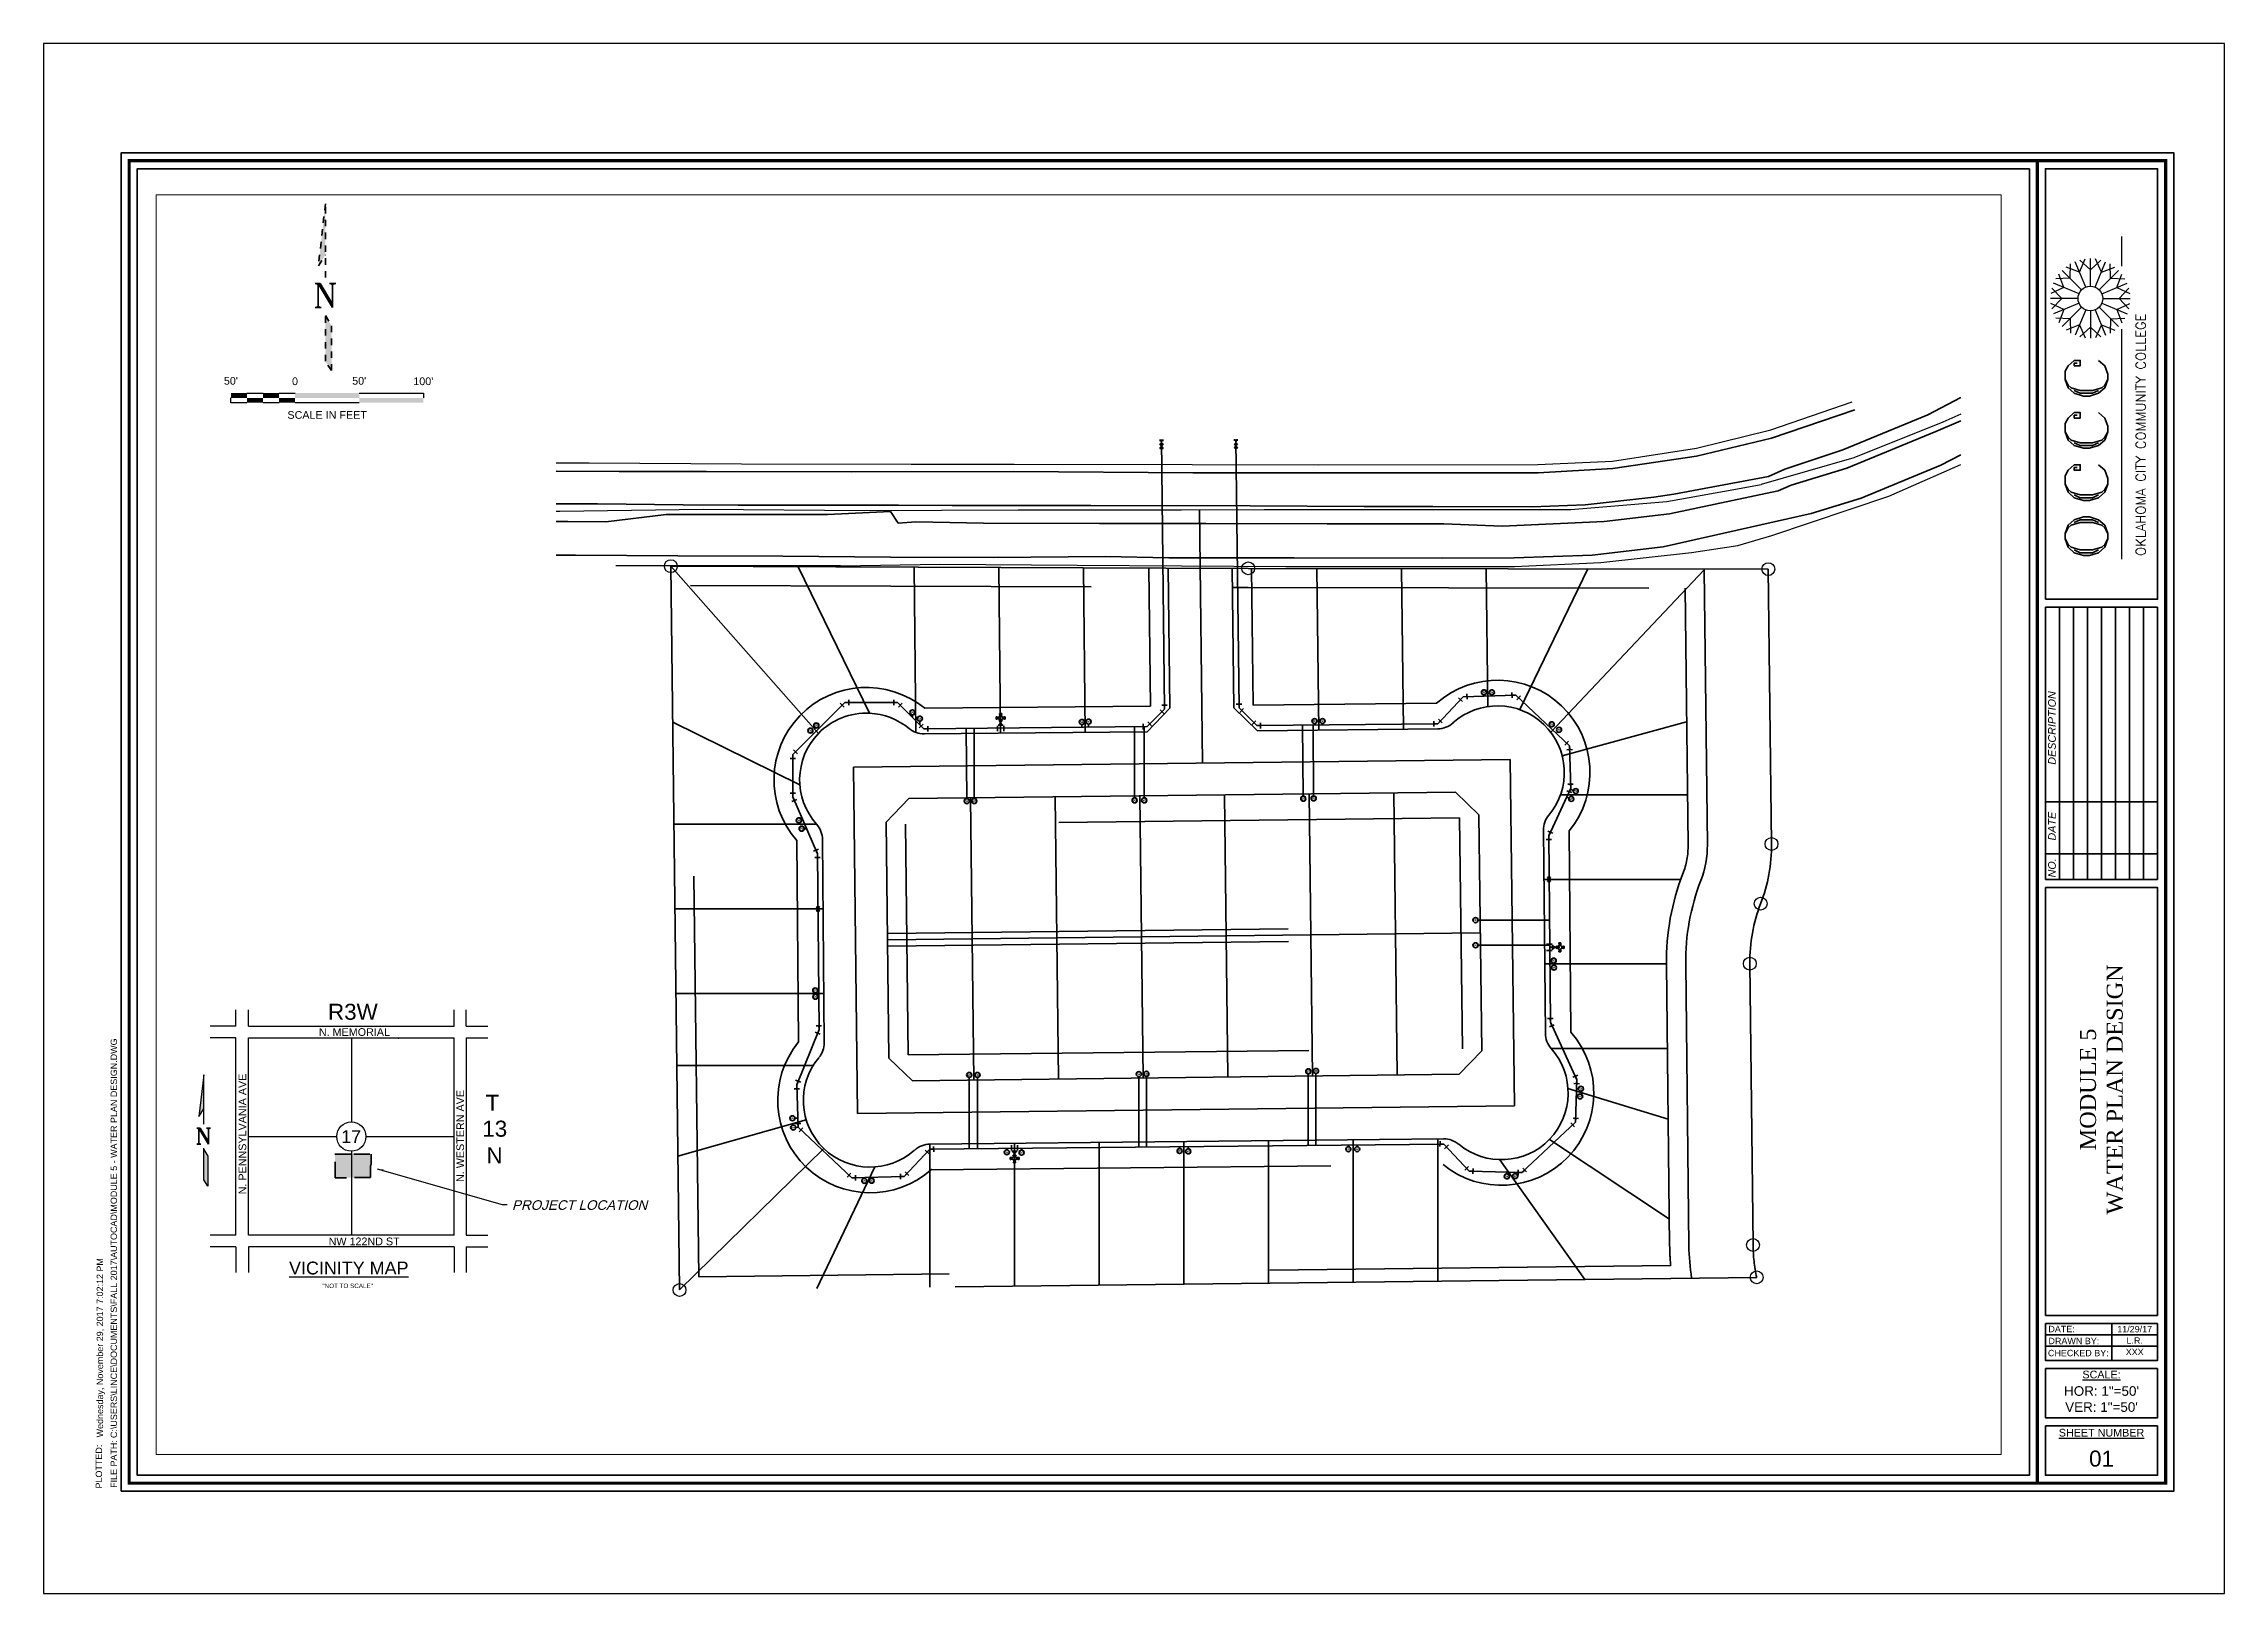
# Paper-space layout 'Layout1' of a CAD drawing. Header units: feet. Extents: x -1 to 33, y -0.4 to 23.8.
# The model-space entities are those that its viewports show. They can reach past a viewport. Long polylines and large blocks are cut down to what shows.
import ezdxf
from ezdxf.enums import TextEntityAlignment as Align

# ---------------------------------------------------------------- set-up
doc = ezdxf.new("R2010")
doc.units = ezdxf.units.FT
doc.header["$MEASUREMENT"] = 0
for name, pattern in [('AutoCAD_Module2$0$BORDER2', [0.875, 0.25, -0.125, 0.25, -0.125, 0, -0.125]), ('BORDER2', [0.875, 0.25, -0.125, 0.25, -0.125, 0, -0.125]), ('CENTER2', [1.125, 0.75, -0.125, 0.125, -0.125]), ('HIDDEN2', [0.1875, 0.125, -0.0625])]:
    doc.linetypes.add(name, pattern=pattern)
for name, color, linetype, lineweight in [('AutoCAD_Module2$0$BOUNDARY', 7, 'AutoCAD_Module2$0$BORDER2', 90), ('BOUNDARY', 7, 'BORDER2', 90), ('BUILDINGLINE', 6, 'HIDDEN2', 40), ('EASEMENT', 3, 'HIDDEN2', 40), ('FITTINGS', 121, 'Continuous', 40), ('LOTLINES', 231, 'Continuous', 60), ('ROW', 5, 'Continuous', 80), ('WATERLINE', 4, 'Continuous', 35), ('X-ROAD-CL', 2, 'CENTER2', 40), ('X-SIDEWALK', 131, 'Continuous', 30), ('X-STREET', 157, 'Continuous', 60), ('X-STREET-CL', 2, 'CENTER2', 30), ('Z-TB-BORDER', 6, 'Continuous', 70), ('Z-TB-BORDER2', 3, 'Continuous', 40)]:
    doc.layers.add(name, color=color, linetype=linetype, lineweight=lineweight)
for name, color, linetype in [('AutoCAD_Module2$0$ENDPOINT', 1, 'Continuous'), ('Z-TB-LOGO', 1, 'Continuous'), ('Z-TB-TEXT', 2, 'Continuous')]:
    doc.layers.add(name, color=color, linetype=linetype)
doc.styles.add('Arial', font='arial.ttf')
doc.styles.add('EXISTING', font='arial.ttf', dxfattribs={"oblique": 15})
doc.styles.add('PROPOSED', font='arialbd.ttf', dxfattribs={"height": 2.5})
doc.styles.add('ROMANT', font='romant')
doc.styles.get("Standard").update_dxf_attribs({"font": 'arial.ttf'})
doc.styles.add('Timse New Roman', font='times.ttf')
doc.dimstyles.new('OKC-STD', dxfattribs={"dimtxt": 0.12, "dimasz": 0.1, "dimexe": 0.06, "dimexo": 0.0625, "dimgap": 0.06, "dimtad": 1, "dimdec": 1, "dimzin": 0, "dimdsep": 46, "dimtxsty": 'EXISTING', "dimcen": 0, "dimclrt": 256, "dimazin": 0, "dimtfac": 1, "dimtdec": 1, "dimtofl": 0, "dimtmove": 1, "dimatfit": 3, "dimfxl": 1, "dimtolj": 1, "dimtzin": 0, "dimarcsym": 0})

# ---------------------------------------------------------------- blocks, each defined once
blk = doc.blocks.new('NARROW')
h = blk.add_hatch(color=256)
h.dxf.hatch_style = 1
h.paths.add_polyline_path([(-2.92, 29.27), (-1.15, 32.05), (-1.15, 44.79)])
h.paths.add_polyline_path([(-1.15, 5.48), (0.37, 3.2), (0.37, 14.34), (-1.15, 16.87)])
for p, q in [((-1.15, 44.79), (-2.92, 29.27)), ((-1.15, 26.39), (-1.15, 44.79)), ((-2.92, 29.27), (-1.15, 32.05)), ((-1.15, 5.48), (-1.15, 17.39)), ((-1.15, 16.87), (0.37, 14.34)), ((0.37, 14.34), (0.37, 3.2)), ((0.37, 3.2), (-1.15, 5.48))]:
    blk.add_line(p, q)
at = {"style": 'ROMANT'}
blk.add_text('N', height=6, dxfattribs=at).set_placement((-1.15, 18.89), align=Align.CENTER)
blk = doc.blocks.new('*U8')
for p, q in [((-1.25, 0), (-1, 0)), ((-0.75, 0), (-0.5, 0)), ((0.5, 0), (1.5, 0)), ((1.5, 0), (1.5, -0.075)), ((-1.5, -0.15), (-1.5, -0.075)), ((-1.25, -0.15), (-1.5, -0.15)), ((-0.75, -0.15), (-1, -0.15)), ((0.5, -0.15), (-0.5, -0.15))]:
    blk.add_line(p, q)
for points in [[(-1.5, 0), (-1.5, -0.075), (-1.25, 0), (-1.25, -0.075)], [(-1, 0), (-1, -0.075), (-0.75, 0), (-0.75, -0.075)], [(-0.5, 0), (-0.5, -0.075), (0.5, 0), (0.5, -0.075)], [(-1.25, -0.075), (-1.25, -0.15), (-1, -0.075), (-1, -0.15)], [(-0.75, -0.075), (-0.75, -0.15), (-0.5, -0.075), (-0.5, -0.15)], [(0.5, -0.075), (0.5, -0.15), (1.5, -0.075), (1.5, -0.15)]]:
    blk.add_solid(points)
at = {"style": 'Arial'}
for s, p in [("50'", (-1.501, 0.096)), ('0', (-0.501, 0.089)), ("50'", (0.499, 0.096)), ("100'", (1.499, 0.089))]:
    blk.add_text(s, height=0.12, dxfattribs=at).set_placement(p, align=Align.BOTTOM_CENTER)
blk.add_text('SCALE IN FEET', height=0.12, dxfattribs=at).set_placement((0, -0.4), align=Align.CENTER)
blk = doc.blocks.new('VALVE-P')
h = blk.add_hatch(color=256)
h.dxf.hatch_style = 1
h.paths.add_polyline_path([(-1.8, 1.2), (-1.8, -1.2), (0, 0)])
h.paths.add_polyline_path([(1.8, 1.2), (0, 0), (1.8, -1.2)])
for p, q in [((0, 0), (-1.8, 1.2)), ((-1.8, -1.2), (-1.8, 1.2)), ((0, 0), (-1.8, -1.2)), ((0, 0), (1.8, 1.2)), ((0, 0), (1.8, -1.2)), ((1.8, -1.2), (1.8, 1.2))]:
    blk.add_line(p, q)
blk = doc.blocks.new('45')
for p, q in [((2.1, 3), (-2.1, 3)), ((0, 3), (0, 0)), ((2.1, -2.1), (0, 0)), ((3.6, -0.6), (0.6, -3.6))]:
    blk.add_line(p, q)
blk = doc.blocks.new('FH-P')
h = blk.add_hatch(color=256)
h.dxf.hatch_style = 1
h.paths.add_polyline_path([(1.2, 6), (0, 6), (0, 4.2)])
h.paths.add_polyline_path([(0, 4.2), (0, 2.3), (1.2, 2.3)])
h.paths.add_polyline_path([(0, 4.2), (-1.2, 2.3), (0, 2.3)])
h.paths.add_polyline_path([(0, 6), (-1.2, 6), (0, 4.2)])
for p, q in [((-3.5, 8.6), (-3.5, 7)), ((-3.5, 8.6), (-2.9, 8.6)), ((-3.5, 7), (-2.9, 7)), ((-2.9, 8.6), (-2.9, 7)), ((-2.9, 8.5), (-1.5, 8.5)), ((-2.9, 7.2), (-1.5, 7.2)), ((-2.4, -2.5), (-2.4, 1.7)), ((-2, 2.1), (2, 2.1)), ((-1.2, 6), (1.2, 6)), ((0, 4.2), (-1.2, 6)), ((0, 4.2), (-1.2, 2.3)), ((-1.2, 2.3), (1.2, 2.3)), ((-0.8, 11.3), (0.8, 11.3)), ((-0.8, 11.3), (-0.8, 10.7)), ((-0.8, 10.7), (0.8, 10.7)), ((-0.6, 10.7), (-0.6, 9.3)), ((0, 7.8), (0, 0)), ((0, 4.2), (1.2, 6)), ((0, 4.2), (1.2, 2.3)), ((0.6, 10.7), (0.6, 9.3)), ((0.8, 11.3), (0.8, 10.7)), ((1.5, 8.5), (2.9, 8.5)), ((1.5, 7.2), (2.9, 7.2)), ((2.4, -2.5), (2.4, 1.7)), ((2.9, 8.6), (2.9, 7)), ((2.9, 8.6), (3.5, 8.6)), ((2.9, 7), (3.5, 7)), ((3.5, 8.6), (3.5, 7))]:
    blk.add_line(p, q)
at = {"const_width": 0.159}
for points in [[(-3.7, 7.8, 1), (-3.6, 7.8, 1)], [(-0.1, 11.5, 1), (0.1, 11.5, 1)], [(3.6, 7.8, 1), (3.7, 7.8, 1)]]:
    blk.add_lwpolyline(points, format="xyb", close=True, dxfattribs=at)
blk.add_circle((0, 7.8), 1.59)
blk = doc.blocks.new('225')
for p, q in [((-3.1, 2), (0.8, 3.6)), ((-1.1, 2.8), (0, 0)), ((0, 0), (0, -3)), ((-2.1, -3), (2.1, -3))]:
    blk.add_line(p, q)
blk = doc.blocks.new('WM-P')
h = blk.add_hatch(color=256)
h.dxf.hatch_style = 1
h.paths.add_polyline_path([(2, 0, 1), (-2, 0, 1)])
h.paths.add_polyline_path([(-1.9, 0, -1), (1.9, 0, -1)], flags=16)
h.paths.add_polyline_path([(-1.5, 0.5, -1), (1.5, -0.5, -1)], flags=0)
h.paths.add_polyline_path([(-1.4, -1.1), (1.4, -1.1), (1.4, 1.1), (-1.4, 1.1)], flags=8)
for radius in [2, 1.88]:
    blk.add_circle((0, 0), radius)
at = {"style": 'PROPOSED'}
blk.add_text('W', height=1.5, dxfattribs=at).set_placement((0, 0), align=Align.MIDDLE_CENTER)

msp = doc.modelspace()

# ---------------------------------------------------------------- hatches: boundary and pattern name
at = {"layer": 'BUILDINGLINE'}
h = msp.add_hatch(dxfattribs=at)
h.set_pattern_fill('ANSI31', color=256)
edge = h.paths.add_edge_path()
edge.add_line((162.1, 268), (624.3, 273.4))

# ---------------------------------------------------------------- linework, layer by layer
msp.add_line((0, 0), (0, 0))
msp.add_line((0, 0), (0, 0))
at = {"layer": 'AutoCAD_Module2$0$BOUNDARY'}
for p, q in [((0, 0), (-6.8, 564.4)), ((-6.8, 564.4), (443.3, 562.7)), ((443.3, 562.7), (848.7, 562.1)), ((848.7, 562.1), (851.2, 347.8)), ((834.3, 254.5), (836.8, 35.1)), ((839.7, 9.8), (0, 0)), ((0, 0), (0, 0)), ((0, 0), (0, 0))]:
    msp.add_line(p, q, dxfattribs=at)
for centre, start, end in [((726.2, 346.3), 338.81, 0.6689), ((959.3, 256), 158.81, 180.6689), ((961.8, 36.6), 180.6683, 192.3678)]:
    msp.add_arc(centre, 125, start, end, dxfattribs=at)
at = {"layer": 'AutoCAD_Module2$0$ENDPOINT'}
for centre in [(-6.8, 564.4), (443.3, 562.7), (848.7, 562.1), (851.2, 347.8), (842.7, 301.2), (834.3, 254.5), (836.8, 35.1), (0, 0), (839.7, 9.8)]:
    msp.add_circle(centre, 5, dxfattribs=at)
at = {"layer": 'BUILDINGLINE'}
for p, q in [((365.8, 562.8), (367.1, 455.3)), ((445.8, 562.7), (447.1, 456.1)), ((367.1, 455.3), (191.1, 453.6)), ((590.1, 457.5), (447.1, 456.1)), ((608.1, 368.1), (176, 363.2)), ((178.1, 183.3), (176, 363.2)), ((610.2, 188.1), (608.1, 368.1)), ((694.8, 201), (693.5, 358)), ((92.8, 193.4), (91.4, 350.4)), ((178.1, 183.3), (610.2, 188.1)), ((195.3, 93.7), (595.1, 97.8))]:
    msp.add_line(p, q, dxfattribs=at)
for centre, start, end in [((145.6, 397.8), 50.8327, 221.1786), ((637.7, 403.5), 320.8038, 131.4428), ((148.5, 147.8), 140.7323, 311.9257), ((640.7, 153.6), 230.7812, 41.1794)]:
    msp.add_arc(centre, 72, start, end, dxfattribs=at)
at = {"layer": 'EASEMENT'}
for p, q in [((8.4, 549.3), (381, 548)), ((14.9, 10.2), (8.4, 549.3)), ((431, 547.8), (443.2, 547.7)), ((443.2, 547.7), (783.8, 547.2)), ((783.8, 547.2), (786.2, 347)), ((162, 278), (624.1, 283.4)), ((162.1, 268), (624.3, 273.4)), ((769.3, 253.8), (771.8, 34.4)), ((772.6, 19), (14.9, 10.2))]:
    msp.add_line(p, q, dxfattribs=at)
for centre, radius, start, end in [((726.2, 346.3), 60, 338.81, 0.6689), ((959.3, 256), 190, 158.81, 180.6689), ((961.8, 36.6), 190, 180.6683, 185.3015)]:
    msp.add_arc(centre, radius, start, end, dxfattribs=at)
at = {"layer": 'FITTINGS', "ltscale": 0.75}
for p, q in [((374.7, 661.9), (374.7, 663.2)), ((376.6, 661.9), (376.6, 663.2)), ((432.7, 662), (432.7, 663.3)), ((434.7, 662), (434.7, 663.3)), ((374.7, 662.6), (376.6, 662.6)), ((375, 661.6), (376.3, 661.6)), ((375.7, 661.6), (375.7, 662.6)), ((432.7, 662.6), (434.7, 662.6)), ((433, 661.7), (434.4, 661.7)), ((433.7, 661.7), (433.7, 662.6))]:
    msp.add_line(p, q, dxfattribs=at)
at = {"layer": 'LOTLINES'}
for p, q in [((-6.8, 564.4), (108.2, 433.9)), ((148.1, 449.7), (92.4, 564)), ((182.8, 563.7), (184.3, 434.6)), ((248.8, 563.4), (250.3, 434.2)), ((314.8, 563.2), (316.3, 434.8)), ((496.8, 562.7), (498.3, 436.6)), ((562.8, 562.6), (564.3, 437.3)), ((628.8, 562.5), (630, 455)), ((654.9, 452.6), (707.9, 562.4)), ((798.7, 561.6), (679.2, 434.9)), ((93.7, 393.8), (-5.3, 442.7)), ((688.1, 416.6), (785, 443.1)), ((228, 273.7), (226.8, 383.7)), ((294, 274.5), (292.8, 384.5)), ((360, 275.3), (358.7, 385.3)), ((426, 276.1), (424.7, 386)), ((492, 276.8), (490.7, 386.8)), ((558, 277.6), (556.7, 387.6)), ((686.8, 386.2), (785.7, 386.2)), ((106.8, 363.1), (-4.4, 363.1)), ((673.8, 320.2), (780.5, 320.2)), ((111.9, 297.1), (-3.6, 297.1)), ((162, 273), (624.2, 278.4)), ((229.3, 163.8), (228, 273.7)), ((295.3, 164.5), (294, 274.5)), ((361.3, 165.3), (360, 275.3)), ((427.3, 166.1), (426, 276.1)), ((493.3, 166.8), (492, 276.8)), ((559.3, 167.6), (558, 277.6)), ((674.4, 254.2), (769.3, 254.2)), ((112.4, 231.1), (-2.8, 231.1)), ((679.4, 188.2), (770, 188.2)), ((104.3, 175.1), (-2, 175.1)), ((692.5, 157), (770.7, 133.2)), ((98.7, 132.8), (-1.3, 104.3)), ((0, 0), (112.4, 110.4)), ((195.1, 113.7), (195.1, 2.3)), ((261.1, 114.4), (261.1, 3)), ((327.1, 115.1), (327.1, 3.8)), ((393.1, 115.7), (393.1, 4.6)), ((459.1, 116.4), (459.1, 5.4)), ((525.1, 117.1), (525.1, 6.1)), ((591.1, 117.7), (591.1, 6.9)), ((771.6, 55.2), (678.1, 117.4)), ((152.1, 95.9), (107.1, 1.2)), ((639.4, 101.6), (705.7, 8.2))]:
    msp.add_line(p, q, dxfattribs=at)
msp.add_point((558, 277.6), dxfattribs=at)
msp.add_point((558, 277.6), dxfattribs=at)
msp.add_point((558, 277.6), dxfattribs=at)
msp.add_point((558, 277.6), dxfattribs=at)
at = {"layer": 'ROW'}
for p, q in [((380.8, 563), (382.1, 453.7)), ((430.8, 562.8), (432.1, 454)), ((798.7, 561.6), (801.2, 347.2)), ((382.1, 453.7), (364.4, 435.3)), ((432.1, 454), (450.4, 436.1)), ((364.4, 435.3), (190.5, 433.6)), ((591, 437.5), (450.4, 436.1)), ((178.6, 383.2), (161, 364.8)), ((604.8, 388.1), (178.6, 383.2)), ((604.8, 388.1), (623.1, 370.5)), ((163.1, 180.8), (161, 364.8)), ((625.3, 186.5), (623.1, 370.5)), ((674.9, 200), (673.5, 358.6)), ((112.8, 192.8), (111.4, 351.3)), ((784.3, 253.9), (786.8, 34.5)), ((163.1, 180.8), (181.5, 163.2)), ((625.3, 186.5), (607.6, 168.2)), ((181.5, 163.2), (607.6, 168.2)), ((195.1, 113.7), (595.7, 117.8))]:
    msp.add_line(p, q, dxfattribs=at)
for centre, radius, start, end in [((145.6, 397.8), 52, 87.2832, 136.0133), ((145.6, 397.8), 52, 50.2449, 87.2832), ((590.9, 455.5), 18, 270.5594, 312.0493), ((637.7, 403.5), 52, 320.2168, 132.0493), ((145.6, 397.8), 52, 136.0133, 221.7817), ((190.4, 451.6), 18, 230.2449, 270.5594), ((93.4, 351.1), 18, 0.4992, 41.7817), ((691.5, 358.7), 18, 140.2168, 180.4781), ((726.2, 346.3), 75, 338.81, 0.6689), ((959.3, 256), 175, 158.81, 180.6689), ((94.8, 192.7), 18, 320.1438, 0.4992), ((640.7, 153.6), 52, 230.1923, 41.7829), ((692.9, 200.2), 18, 180.4781, 221.7829), ((148.5, 147.8), 52, 140.1438, 311.9257), ((195.3, 95.7), 18, 90.5796, 131.9257), ((595.8, 99.8), 18, 50.1923, 90.5796), ((961.8, 36.6), 175, 180.6683, 188.9965)]:
    msp.add_arc(centre, radius, start, end, dxfattribs=at)
at = {"layer": 'WATERLINE'}
for p, q in [((378.1, 453), (375.7, 662.6)), ((436.1, 453.9), (433.7, 662.6)), ((591, 441.5), (610.9, 462.6)), ((651.9, 463.8), (610.9, 462.6)), ((627.1, 464), (627.1, 463.1)), ((633.2, 464), (633.2, 463.3)), ((693.8, 424.3), (651.9, 463.8)), ((88.3, 417.5), (128.9, 458.1)), ((128.9, 458.1), (170, 458.1)), ((190.5, 437.6), (170, 458.1)), ((181.5, 448.6), (181.5, 446.6)), ((187.3, 443.5), (187.3, 440.8)), ((364.4, 439.3), (378.1, 453)), ((449.9, 440.1), (436.1, 453.9)), ((103.3, 434.7), (104.4, 433.6)), ((108.6, 437.8), (107.8, 438.7)), ((364.4, 439.3), (190.5, 437.6)), ((223.9, 383.1), (223.3, 437.9)), ((229.7, 383.1), (229.7, 438)), ((313.6, 440.9), (313.6, 438.8)), ((318.8, 441.2), (318.8, 438.9)), ((354.7, 383.8), (354.7, 439.2)), ((362.2, 383.8), (362.2, 439.3)), ((591, 441.5), (449.9, 440.1)), ((486.2, 385), (485.7, 440.5)), ((494.3, 385.3), (493.8, 440.6)), ((495, 441.7), (495.1, 440.6)), ((501.2, 441.7), (501.2, 440.6)), ((678.4, 439.8), (677.9, 439.3)), ((684.5, 435.2), (683.4, 434.1)), ((88.3, 384.5), (88.3, 417.5)), ((694.7, 391.4), (693.8, 424.3)), ((677.6, 354.2), (694.7, 391.4)), ((107.5, 340.2), (88.3, 384.5)), ((693.2, 383.5), (691.5, 384.3)), ((696.7, 389.6), (694.4, 390.6)), ((95, 366.2), (96.2, 366.2)), ((97.2, 359.7), (99, 359.7)), ((108.7, 203), (107.5, 340.2)), ((678.8, 208.7), (677.6, 354.2)), ((622.4, 288.4), (678.1, 288.4)), ((622.5, 268.8), (678.3, 268.8)), ((679.4, 256.8), (678.4, 256.8)), ((679.7, 251.4), (678.4, 251.4)), ((107.6, 233.6), (108.4, 233.6)), ((107.9, 228.7), (108.5, 228.7)), ((678.8, 208.7), (699.4, 163.9)), ((108.7, 203), (91.4, 159.9)), ((91.4, 159.9), (92.4, 126.9)), ((225.8, 165.7), (225.8, 110)), ((232.2, 165.8), (232.2, 110.1)), ((358, 166.3), (358, 111.4)), ((363.9, 166.6), (363.9, 111.1)), ((490.1, 168.7), (490.1, 112.7)), ((496.1, 168.8), (496.1, 112.8)), ((699.4, 163.9), (698.5, 130.9)), ((700.6, 156.9), (699.2, 156.9)), ((700, 150.9), (699.1, 151)), ((89.9, 133.9), (92.2, 134)), ((90.6, 126.7), (92.4, 126.9)), ((92.4, 126.9), (134.2, 87.4)), ((698.5, 130.9), (656.7, 91.5)), ((195.1, 109.7), (175.2, 88.6)), ((195.1, 109.7), (595.7, 113.8)), ((255.1, 109.4), (255.1, 110.3)), ((266.6, 109.1), (266.6, 110.4)), ((389.8, 110.4), (389.8, 111.7)), ((396.5, 110.1), (396.4, 111.8)), ((521.4, 111.8), (521.4, 113)), ((528.2, 111.8), (528.2, 113.1)), ((595.7, 113.8), (615.6, 92.7)), ((134.2, 87.4), (175.2, 88.6)), ((144, 87.1), (143.9, 87.7)), ((149.7, 87.2), (149.7, 87.9)), ((656.7, 91.5), (615.6, 92.7)), ((644.9, 90.4), (644.9, 91.8)), ((651.4, 90.8), (651.4, 91.6))]:
    msp.add_line(p, q, dxfattribs=at)
at = {"layer": 'X-ROAD-CL'}
for p, q in [((405.3, 608.4), (407.6, 410.8)), ((647.6, 413.7), (135.5, 407.7)), ((647.6, 413.7), (135.5, 407.7)), ((650.8, 143.7), (647.6, 413.7)), ((138.6, 137.7), (135.5, 407.7)), ((138.6, 137.7), (650.8, 143.7))]:
    msp.add_line(p, q, dxfattribs=at)
at = {"layer": 'X-SIDEWALK'}
for p, q in [((850.8, 670.7, 1164.6), (914, 692.5, 1165.9)), ((792.7, 656.5, 1164), (850.8, 670.7, 1164.6)), ((669.1, 643.6, 1162), (727.3, 646.4, 1163.5)), ((727.3, 646.4, 1163.5), (792.7, 656.5, 1164)), ((-96.2, 645, 1151), (-70.4, 645, 1151)), ((-70.4, 645, 1151), (48.4, 644.1, 1154)), ((48.4, 644.1, 1154), (180.6, 644, 1155.6)), ((180.6, 644, 1155.6), (260.9, 644, 1155.6)), ((260.9, 644, 1155.6), (399.7, 643.8, 1156.9)), ((399.7, 643.8, 1156.9), (497.9, 643.5, 1160)), ((497.9, 643.5, 1160), (669.1, 643.6, 1162)), ((942.7, 619, 1166), (998.9, 643.7, 1165.4)), ((851.5, 588.4, 1164.8), (942.7, 619, 1166)), ((788.9, 575, 1164), (825, 580.6, 1164)), ((825, 580.6, 1164), (851.5, 588.4, 1164.8)), ((125.5, 564.6, 1155.4), (-49.8, 564.6, 1155.4)), ((125.5, 564.6, 1155.4), (203.1, 566, 1156)), ((203.1, 566, 1156), (309.9, 565.1, 1158)), ((309.9, 565.1, 1158), (472.6, 564.1, 1160)), ((472.6, 564.1, 1160), (600.7, 564.1, 1161.6)), ((600.7, 564.1, 1161.6), (650.9, 564.1, 1161.6)), ((650.9, 564.1, 1161.6), (718.1, 567.2, 1162.9)), ((718.1, 567.2, 1162.9), (788.9, 575, 1164))]:
    msp.add_line(p, q, dxfattribs=at)
at = {"layer": 'X-STREET'}
for p, q in [((851.1, 664.3, 1164.6), (916.1, 686.2, 1165.9)), ((973.1, 682.4, 1165.4), (906.7, 655.2, 1165.6)), ((998.9, 696, 1165.1), (973.1, 682.4, 1165.4)), ((792.8, 650.1, 1164), (851.1, 664.3, 1164.6)), ((910, 640.7, 1165.5), (979.2, 669.5, 1165.4)), ((979.2, 669.5, 1165.4), (998.9, 677.8, 792.2)), ((727.5, 640.6, 1163.5), (792.8, 650.1, 1164)), ((906.7, 655.2, 1165.6), (861.7, 640, 1164.6)), ((998.9, 651.3, 1165.4), (983.3, 643.1, 1165.5)), ((-96.2, 638.6, 1152.2), (-47.2, 638.2, 1152.8)), ((-47.2, 638.2, 1152.8), (20.8, 638.1, 1154)), ((20.8, 638.1, 1154), (133.7, 637.9, 1154.8)), ((133.7, 637.9, 1154.8), (260.6, 638.2, 1156.7)), ((260.6, 638.2, 1156.7), (400, 637.2, 1157.9)), ((400, 637.2, 1157.9), (498.1, 637.2, 1157.9)), ((498.1, 637.2, 1157.9), (589.8, 637.1, 1160.8)), ((589.8, 637.1, 1160.8), (669.2, 637.1, 1160.8)), ((669.2, 637.1, 1160.8), (727.5, 640.6, 1163.5)), ((848.9, 634.4, 1164.4), (775, 620.5, 1163.9)), ((861.7, 640, 1164.6), (848.9, 634.4, 1164.4)), ((866.5, 627.6, 1164.6), (910, 640.7, 1165.5)), ((983.3, 643.1, 1165.5), (921, 617.4, 1165.6)), ((-64.1, 613, 1152.3), (-96.2, 613.1, 1152.1)), ((2.8, 612.1, 1153.9), (-64.1, 613, 1152.3)), ((45.6, 611.9, 1155.5), (2.8, 612.1, 1153.9)), ((705.9, 612.2, 1162.7), (664.6, 610.6, 1162)), ((759.5, 618.2, 1163.9), (705.9, 612.2, 1162.7)), ((775, 620.5, 1163.9), (759.5, 618.2, 1163.9)), ((771.7, 605.2, 1163.9), (856.3, 623.2, 1164.7)), ((856.3, 623.2, 1164.7), (866.5, 627.6, 1164.6)), ((882.2, 605.4), (921, 617.4, 1165.6)), ((-96.2, 599.1, 1152), (-87.2, 599.1, 1152)), ((-87.2, 599.1, 1152), (-57.4, 598.9, 1152.4)), ((-57.4, 598.9, 1152.4), (-10.4, 604.7, 1153.8)), ((-10.4, 604.7, 1153.8), (45.2, 604.7, 1153.8)), ((45.2, 604.7, 1153.8), (115.3, 604.7, 1153.8)), ((170.6, 611.9, 1155.5), (45.6, 611.9, 1155.5)), ((115.3, 604.7, 1153.8), (164.4, 607, 1155.5)), ((164.4, 607, 1155.5), (170.5, 597.9, 1155.7)), ((170.5, 597.9, 1155.7), (184.3, 598.9, 1156)), ((212.6, 611.8, 1156), (170.6, 611.9, 1155.5)), ((184.3, 598.9, 1156), (236.8, 597.8, 1156.3)), ((320.6, 611.7, 1157.9), (212.6, 611.8, 1156)), ((236.8, 597.8, 1156.3), (327.4, 597.6, 1157.9)), ((444.9, 611.5, 1158.6), (320.6, 611.7, 1157.9)), ((327.4, 597.6, 1157.9), (410.2, 597.6, 1158.2)), ((410.2, 597.6, 1158.2), (504.9, 597.4, 1160)), ((533.7, 610.8, 1160.8), (444.9, 611.5, 1158.6)), ((504.9, 597.4, 1160), (595.7, 597.3, 1161.1)), ((587.1, 610.8, 1160.8), (533.7, 610.8, 1160.8)), ((664.6, 610.6, 1162), (587.1, 610.8, 1160.8)), ((595.7, 597.3, 1161.1), (641.3, 595.6, 1161.9)), ((641.3, 595.6, 1161.9), (720.8, 599.2, 1162.9)), ((720.8, 599.2, 1162.9), (771.7, 605.2, 1163.9)), ((766.7, 579.5, 1164), (882.2, 605.4)), ((711.5, 573.1, 1162.6), (766.7, 579.5, 1164)), ((-96.2, 573, 1151.9), (-81.2, 572.9, 1152)), ((-81.2, 572.9, 1152), (-1.3, 572.4, 1153.9)), ((-1.3, 572.4, 1153.9), (80.5, 572.1, 1154)), ((80.5, 572.1, 1154), (164.3, 571.5, 1156)), ((164.3, 571.5, 1156), (245.1, 571.2, 1156.7)), ((245.1, 571.2, 1156.7), (331.7, 571.9, 1157.9)), ((331.7, 571.9, 1157.9), (381.5, 571, 1158)), ((381.5, 571, 1158), (479.2, 571, 1158)), ((479.2, 571, 1158), (594.6, 570.7, 1161.4)), ((594.6, 570.7, 1161.4), (650.5, 570.9, 1161.9)), ((650.5, 570.9, 1161.9), (711.5, 573.1, 1162.6))]:
    msp.add_line(p, q, dxfattribs=at)
at = {"layer": 'X-STREET-CL'}
for p, q in [((998.9, 682.9, 1165.2), (984.8, 676.8, 1165.3)), ((984.8, 676.8, 1165.3), (915.3, 649, 1165.7)), ((915.3, 649, 1165.7), (843.2, 628.2, 1164.4)), ((694.8, 608.5, 1162.4), (769.5, 614.7, 1163.9)), ((769.5, 614.7, 1163.9), (824.6, 624.8, 1164)), ((824.6, 624.8, 1164), (843.2, 628.2, 1164.4)), ((-96.2, 607.2, 1150.5), (-93.4, 607.2, 1150.5)), ((-93.4, 607.2, 1150.5), (18.3, 608.8, 1153.9)), ((18.3, 608.8, 1153.9), (144.5, 607.9, 1155.2)), ((144.5, 607.9, 1155.2), (263.9, 608.2, 1156.9)), ((263.9, 608.2, 1156.9), (391.4, 608.2, 1156.9)), ((391.4, 608.2, 1156.9), (455.8, 608.5, 1158.8)), ((455.8, 608.5, 1158.8), (583.7, 608.5, 1160.8)), ((583.7, 608.5, 1160.8), (670.6, 608.5, 1162)), ((670.6, 608.5, 1162), (694.8, 608.5, 1162.4))]:
    msp.add_line(p, q, dxfattribs=at)

# ---------------------------------------------------------------- block references
at = {"layer": 'FITTINGS'}
for name, p, rotation in [('VALVE-P', (375.7, 658), 270), ('VALVE-P', (433.7, 658.1), 270), ('45', (449.9, 440.1), 43.65980251061401)]:
    msp.add_blockref(name, p, dxfattribs=dict(at, rotation=rotation))
at = {"layer": 'FITTINGS', "xscale": -1}
for p, rotation in [((364.4, 439.3), 316.340197489386), ((378.1, 453), 1.34019748938603)]:
    msp.add_blockref('45', p, dxfattribs=dict(at, rotation=rotation))
at = {"layer": 'FITTINGS'}
msp.add_blockref('45', (436.1, 453.9), dxfattribs=at)
at = {"layer": 'WATERLINE'}
for name, p, rotation in [('45', (128.9, 458.1), 270.0000000000002), ('45', (170, 458.1), 225), ('45', (190.5, 437.6), 44.99999999999986), ('45', (88.3, 417.5), 315.0000000000006), ('225', (88.3, 384.5), 180), ('225', (107.5, 340.2), 0.5812716871706449), ('VALVE-P', (677.8, 320.2), 270.4780630049674), ('VALVE-P', (107.9, 297.1), 270.4991560536785), ('FH-P', (678.4, 267.2), 270), ('225', (678.8, 208.7), 180.295832838815), ('225', (699.4, 163.9), 358.3410593390365), ('45', (698.5, 130.9), 133.3410593390371), ('FH-P', (261.1, 110.4), 180), ('45', (595.7, 113.8), 223.3410593390363), ('45', (615.6, 92.7), 43.34105933903639), ('45', (656.7, 91.5), 88.34105933903669)]:
    msp.add_blockref(name, p, dxfattribs=dict(at, rotation=rotation))
at = {"layer": 'WATERLINE', "xscale": -1}
for name, p, rotation in [('45', (610.9, 462.6), 136.6589406609636), ('45', (651.9, 463.8), 91.65894066096328), ('45', (591, 441.5), 316.6589406609637), ('45', (693.8, 424.3), 46.65894066096295), ('225', (694.7, 391.4), 181.6589406609635), ('225', (677.6, 354.2), 359.704167161185), ('225', (108.7, 203), 181.0776689737929), ('225', (91.4, 159.9), 1.658940660963513), ('45', (92.4, 126.9), 226.658940660963), ('45', (195.1, 109.7), 136.6589406609637), ('45', (134.2, 87.4), 271.6589406609633), ('45', (175.2, 88.6), 316.6589406609637)]:
    msp.add_blockref(name, p, dxfattribs=dict(at, rotation=rotation))
at = {"layer": 'WATERLINE'}
for name, p in [('WM-P', (627.1, 466)), ('WM-P', (633.2, 466)), ('WM-P', (106.6, 440.2)), ('WM-P', (181.5, 450.4)), ('WM-P', (187.3, 445.5)), ('FH-P', (250.3, 438.2)), ('WM-P', (313.6, 442.9)), ('WM-P', (318.8, 443.2)), ('WM-P', (495, 443.6)), ('WM-P', (501.2, 443.6)), ('WM-P', (679.9, 441.1)), ('WM-P', (102, 436.2)), ('WM-P', (685.6, 436.8)), ('WM-P', (223.9, 381.2)), ('WM-P', (229.7, 381.3)), ('WM-P', (354.7, 381.8)), ('WM-P', (362.2, 381.8)), ('WM-P', (486.2, 383.1)), ('WM-P', (494.3, 383.3)), ('WM-P', (695.1, 382.9)), ('WM-P', (698.6, 389)), ('WM-P', (93, 366.2)), ('WM-P', (95.2, 359.7)), ('WM-P', (620.5, 288.4)), ('WM-P', (620.5, 268.8)), ('WM-P', (681.4, 256.8)), ('WM-P', (681.6, 251.4)), ('WM-P', (105.8, 233.6)), ('WM-P', (105.9, 228.7)), ('WM-P', (358, 168.3)), ('WM-P', (363.9, 168.5)), ('WM-P', (490.1, 170.5)), ('WM-P', (496.1, 170.8)), ('WM-P', (225.8, 167.7)), ('WM-P', (232.2, 167.7)), ('WM-P', (702.6, 156.9)), ('WM-P', (702, 150.9)), ('WM-P', (88, 133.9)), ('WM-P', (88.6, 126.7)), ('WM-P', (255.1, 107.4)), ('WM-P', (266.6, 107.1)), ('WM-P', (389.8, 108.4)), ('WM-P', (396.5, 108.1)), ('WM-P', (521.4, 109.8)), ('WM-P', (528.2, 109.8)), ('WM-P', (144, 85.1)), ('WM-P', (149.7, 85.2)), ('WM-P', (644.9, 88.6)), ('WM-P', (651.4, 88.8))]:
    msp.add_blockref(name, p, dxfattribs=at)

psp = doc.layouts.get("Layout1")

# ---------------------------------------------------------------- hatches: boundary and pattern name
h = psp.add_hatch(color=256)
h.dxf.hatch_style = 1
h.paths.add_polyline_path([(1.427, 7.038), (1.501, 7.154), (1.501, 7.685)])
h.paths.add_polyline_path([(1.501, 6.047), (1.564, 5.952), (1.564, 6.416), (1.501, 6.521)])
h = psp.add_hatch(color=256)
h.dxf.hatch_style = 1
h.paths.add_polyline_path([(3.843, 6.451), (3.547, 6.452), (3.552, 6.081), (4.104, 6.087, -0.051093), (4.103, 6.104), (4.101, 6.248, -0.095665), (4.106, 6.279, 0.095668), (4.112, 6.31), (4.11, 6.451)])

# ---------------------------------------------------------------- linework, layer by layer
for p, q in [((2.004, 8.444), (2.004, 8.703)), ((2.201, 8.444), (2.201, 8.703)), ((5.405, 8.444), (5.405, 8.703)), ((5.593, 8.444), (5.593, 8.703)), ((2.004, 8.444), (1.601, 8.444)), ((2.004, 8.263), (1.601, 8.263)), ((2.004, 5.184), (2.004, 8.263)), ((2.201, 8.444), (5.405, 8.444)), ((2.201, 5.184), (2.201, 8.263)), ((2.201, 8.263), (5.405, 8.263)), ((3.803, 8.263), (3.803, 6.951)), ((5.405, 5.184), (5.405, 8.263)), ((5.593, 8.444), (5.933, 8.444)), ((5.593, 8.263), (5.593, 5.184)), ((5.593, 8.263), (5.933, 8.263)), ((1.501, 7.685), (1.427, 7.038)), ((1.501, 6.918), (1.501, 7.685)), ((1.427, 7.038), (1.501, 7.154)), ((1.501, 6.047), (1.501, 6.543)), ((1.501, 6.521), (1.564, 6.416)), ((2.201, 6.724), (3.575, 6.724)), ((3.803, 6.496), (3.803, 5.184)), ((4.031, 6.724), (5.405, 6.724)), ((1.564, 6.416), (1.564, 5.952)), ((1.564, 5.952), (1.501, 6.047)), ((2.004, 5.184), (1.601, 5.184)), ((5.405, 5.184), (2.201, 5.184)), ((5.593, 5.184), (5.933, 5.184)), ((2.004, 5.005), (1.601, 5.005)), ((2.004, 5.005), (2.004, 4.602)), ((5.405, 5.005), (2.201, 5.005)), ((2.201, 5.005), (2.201, 4.602)), ((5.405, 5.005), (5.405, 4.602)), ((5.593, 5.005), (5.933, 5.005)), ((5.593, 5.005), (5.593, 4.602))]:
    psp.add_line(p, q)
psp.add_circle((3.803, 6.724), 0.228)
psp.add_point((4.538, 8.257))
at = {"layer": 'BOUNDARY'}
for p, q in [((3.552, 6.081), (3.547, 6.452)), ((3.547, 6.452), (3.843, 6.451)), ((3.843, 6.451), (4.11, 6.451)), ((4.101, 6.248), (4.103, 6.104)), ((4.11, 6.451), (4.112, 6.31)), ((4.104, 6.087), (3.552, 6.081))]:
    psp.add_line(p, q, dxfattribs=at)
for centre, start, end in [((4.183, 6.249), 158.81, 180.6689), ((4.03, 6.309), 338.81, 0.6689), ((4.185, 6.105), 180.6683, 192.3678)]:
    psp.add_arc(centre, 0.0823, start, end, dxfattribs=at)
at = {"layer": 'Defpoints'}
psp.add_lwpolyline([(-0.995, 23.769), (-0.995, -0.4), (33.005, -0.4), (33.005, 23.769)], close=True, dxfattribs=at)
at = {"layer": 'Z-TB-BORDER', "const_width": 0.05}
psp.add_lwpolyline([(0.34, 1.318), (32.09, 1.318), (32.09, 21.943), (0.34, 21.943)], close=True, dxfattribs=at)
psp.add_lwpolyline([(30.09, 1.318), (30.09, 21.943)], dxfattribs=at)
at = {"layer": 'Z-TB-BORDER2'}
for p, q in [((30.215, 14.979), (31.965, 14.979)), ((30.215, 14.979), (30.215, 10.733)), ((30.433, 10.733), (30.433, 14.979)), ((30.652, 10.733), (30.652, 14.979)), ((30.871, 10.733), (30.871, 14.979)), ((31.09, 10.733), (31.09, 14.979)), ((31.308, 10.733), (31.308, 14.979)), ((31.527, 10.733), (31.527, 14.979)), ((31.746, 10.733), (31.746, 14.979)), ((31.965, 14.979), (31.965, 10.733)), ((31.965, 11.942), (30.215, 11.942)), ((31.965, 11.132), (30.215, 11.132)), ((31.965, 10.733), (30.215, 10.733)), ((30.215, 3.934), (30.215, 10.608)), ((30.215, 3.934), (31.965, 3.934)), ((30.215, 3.809), (31.965, 3.809)), ((31.25, 3.233), (31.25, 3.809)), ((30.215, 3.631), (31.965, 3.631)), ((30.215, 3.454), (31.965, 3.454)), ((30.215, 3.108), (31.965, 3.108)), ((30.215, 2.213), (31.965, 2.213)), ((30.215, 1.443), (31.965, 1.443)), ((31.965, 1.443), (31.965, 1.452))]:
    psp.add_line(p, q, dxfattribs=at)
for points in [[(0.215, 1.193), (32.215, 1.193), (32.215, 22.068), (0.215, 22.068)], [(29.965, 21.818), (0.465, 21.818), (0.465, 1.443), (29.965, 1.443), (29.965, 21.818)]]:
    psp.add_lwpolyline(points, close=True, dxfattribs=at)
for points in [[(30.215, 15.104), (31.965, 15.104), (31.965, 21.818), (30.215, 21.818), (30.215, 15.104)], [(31.965, 3.934), (31.965, 10.608), (30.215, 10.608)], [(30.215, 3.809), (30.215, 3.233), (31.965, 3.233), (31.965, 3.809)], [(30.215, 3.108), (30.215, 2.338), (31.965, 2.338), (31.965, 3.108)], [(30.215, 2.213), (30.215, 1.443), (31.965, 1.443), (31.965, 2.213)]]:
    psp.add_lwpolyline(points, dxfattribs=at)
at = {"layer": 'Z-TB-LOGO'}
for p, q in [((31.408, 20.299), (31.408, 20.76)), ((30.746, 20.206), (30.837, 20.41)), ((30.916, 19.986), (30.916, 20.415)), ((31.087, 20.206), (30.995, 20.41)), ((30.601, 20.109), (30.378, 20.103)), ((30.504, 19.965), (30.425, 20.173)), ((30.78, 19.93), (30.477, 20.233)), ((30.746, 20.206), (30.537, 20.285)), ((30.601, 20.109), (30.608, 20.333)), ((30.843, 19.972), (30.679, 20.367)), ((30.916, 20.24), (30.754, 20.393)), ((30.916, 20.24), (31.079, 20.393)), ((30.99, 19.972), (31.154, 20.367)), ((31.052, 19.93), (31.355, 20.233)), ((31.087, 20.206), (31.296, 20.285)), ((31.232, 20.109), (31.225, 20.333)), ((31.232, 20.109), (31.455, 20.103)), ((31.329, 19.965), (31.408, 20.173)), ((30.724, 19.794), (30.295, 19.794)), ((30.504, 19.965), (30.3, 19.873)), ((30.47, 19.794), (30.317, 19.956)), ((30.47, 19.794), (30.317, 19.631)), ((30.739, 19.867), (30.343, 20.031)), ((30.739, 19.72), (30.343, 19.556)), ((31.094, 19.867), (31.49, 20.031)), ((31.094, 19.72), (31.49, 19.556)), ((31.109, 19.794), (31.537, 19.794)), ((31.329, 19.965), (31.532, 19.873)), ((31.363, 19.794), (31.516, 19.956)), ((31.363, 19.794), (31.516, 19.631)), ((30.504, 19.623), (30.3, 19.715)), ((30.601, 19.478), (30.378, 19.485)), ((30.504, 19.623), (30.425, 19.414)), ((30.78, 19.658), (30.477, 19.355)), ((30.746, 19.382), (30.537, 19.302)), ((30.601, 19.478), (30.608, 19.255)), ((30.843, 19.616), (30.679, 19.22)), ((30.746, 19.382), (30.837, 19.178)), ((30.916, 19.602), (30.916, 19.173)), ((30.99, 19.616), (31.154, 19.22)), ((31.087, 19.382), (30.995, 19.178)), ((31.052, 19.658), (31.355, 19.355)), ((31.087, 19.382), (31.296, 19.302)), ((31.232, 19.478), (31.225, 19.255)), ((31.232, 19.478), (31.455, 19.485)), ((31.329, 19.623), (31.532, 19.715)), ((31.329, 19.623), (31.408, 19.414)), ((30.916, 19.348), (30.754, 19.195)), ((30.916, 19.348), (31.079, 19.195)), ((31.408, 15.73), (31.408, 19.315))]:
    psp.add_line(p, q, dxfattribs=at)
psp.add_circle((30.916, 19.794), 0.192, dxfattribs=at)

# ---------------------------------------------------------------- block references
psp.add_blockref('*U8', (3.426, 18.318))
at = {"layer": 'BOUNDARY', "xscale": 0.0625, "yscale": 0.0625, "zscale": 0.0625}
psp.add_blockref('NARROW', (3.471, 18.472), dxfattribs=at)

# ---------------------------------------------------------------- texts
at = {"style": 'Arial'}
for s, p in [('R3W', (3.439, 8.545)), ('T', (5.897, 7.126)), ('13', (5.845, 6.722)), ('N', (5.91, 6.305))]:
    psp.add_text(s, height=0.25, dxfattribs=at).set_placement(p)
for s, height, p in [('N. MEMORIAL', 0.12, (3.851, 8.354)), ('17', 0.2, (3.8, 6.723)), ('NW 122ND ST', 0.12, (4.003, 5.089)), ('%%UVICINITY MAP', 0.2, (3.763, 4.674)), ('"NOT TO SCALE"', 0.07, (3.746, 4.396))]:
    psp.add_text(s, height=height, dxfattribs=at).set_placement(p, align=Align.MIDDLE)
for s, p in [('N. PENNSYLVANIA AVE', (2.105, 6.764)), ('N. WESTERN AVE', (5.5, 6.733))]:
    psp.add_text(s, height=0.12, rotation=90, dxfattribs=at).set_placement(p, align=Align.MIDDLE_CENTER)
at = {"style": 'ROMANT'}
psp.add_text('N', height=0.25, dxfattribs=at).set_placement((1.501, 6.605), align=Align.CENTER)
at = {"layer": 'Z-TB-LOGO', "attachment_point": 1, "rotation": 90, "style": 'ROMANT'}
for s, width, heights, insert, char_height in [('OKLAHOMA CITY COMMUNITY COLLEGE', 8.30442, [0.459], (31.627, 15.779), 0.15), ('occc', 5.25578, [2.997], (30.188, 15.658), 1)]:
    psp.add_mtext_dynamic_manual_height_columns(s, width=width, gutter_width=0, heights=heights, dxfattribs=dict(at, insert=insert, char_height=char_height))
at = {"layer": 'Z-TB-TEXT', "rotation": 90}
for s, insert, char_height, width, attachment_point, style in [('{\\fArial|b0|i1|c0|p34;DESCRIPTION}', (30.257, 12.523), 0.12, 1.75, 1, 'Arial'), ('{\\fArial|b0|i1|c0|p34;DATE}', (30.257, 11.341), 0.12, 1.75, 1, 'Arial'), ('{\\fArial|b0|i1|c0|p34;NO.}', (30.257, 10.765), 0.12, 1.75, 1, 'Arial'), ('MODULE 5\\PWATER PLAN DESIGN', (31.09, 7.459), 0.25, 6.7994, 5, 'Timse New Roman'), ('\\pxqc;PLOTTED:', (-0.183, 0.765), 0.1, 1.625, 1, 'Arial'), ('\\pxqc;FILE PATH:', (0.049, 0.68), 0.1, 1.875, 1, 'Arial')]:
    psp.add_mtext(s, dxfattribs=dict(at, insert=insert, char_height=char_height, width=width, attachment_point=attachment_point, style=style))
at = {"layer": 'Z-TB-TEXT', "char_height": 0.1, "attachment_point": 1, "rotation": 90}
for s, insert in [('C:\\\\USERS\\\\LINCE\\\\DOCUMENTS\\\\FALL 2017\\\\AUTOCAD\\\\MODULE 5 - WATER PLAN DESIGN.DWG', (0.05, 2.022)), ('Wednesday, November 29, 2017 7:02:12 PM', (-0.167, 2.033))]:
    psp.add_mtext(s, dxfattribs=dict(at, insert=insert))
at = {"layer": 'Z-TB-TEXT', "style": 'Arial'}
for s, insert, char_height, width, attachment_point in [('\\pxqc;DATE:', (30.245, 3.773), 0.1, 0.44371, 1), ('\\pxqc;11/29/17', (31.607, 3.72), 0.1, 0.44371, 5), ('\\pxqc;DRAWN BY:', (30.245, 3.586), 0.1, 0.82707, 1), ('\\pxqc;XXX', (31.607, 3.365), 0.1, 0.44371, 5), ('\\pxqc;L.R.', (31.607, 3.542), 0.1, 0.44371, 5), ('\\pxqc;CHECKED BY:', (30.245, 3.398), 0.1, 0.9667, 1), ('\\pxqc;{\\LSCALE:}', (30.215, 3.073), 0.12, 1.75, 1), ('\\pxqc;HOR: 1"=50\'\\PVER: 1"=50\'', (30.215, 2.831), 0.15, 1.75, 1), ('\\pxqc;{\\LSHEET NUMBER}', (30.215, 2.166), 0.12, 1.75, 1), ('\\pxqc;01', (30.215, 1.827), 0.25, 1.75, 1)]:
    psp.add_mtext(s, dxfattribs=dict(at, insert=insert, char_height=char_height, width=width, attachment_point=attachment_point))

# ---------------------------------------------------------------- leaders
at = {"annotation_type": 0, "has_hookline": 1, "hookline_direction": 0, "text_width": 2.115}
psp.add_leader([(4.207, 6.221), (6.155, 5.666), (6.255, 5.666)], dimstyle='OKC-STD', override={"dimgap": 0.06, "dimtad": 0}, dxfattribs=at)

# ---------------------------------------------------------------- viewports
at = {"layer": '0'}
psp.add_viewport(center=(15.142, 11.59), size=(28.766, 19.64353), view_center_point=(311.075, 362.925), view_height=982.17626, dxfattribs=at)

# ---------------------------------------------------------------- next in the draw order: texts
at = {"insert": (6.308, 5.731), "char_height": 0.15, "attachment_point": 1, "style": 'EXISTING', "bg_fill": 2}
psp.add_mtext('PROJECT LOCATION', dxfattribs=at)

doc.saveas('drawing.dxf')
